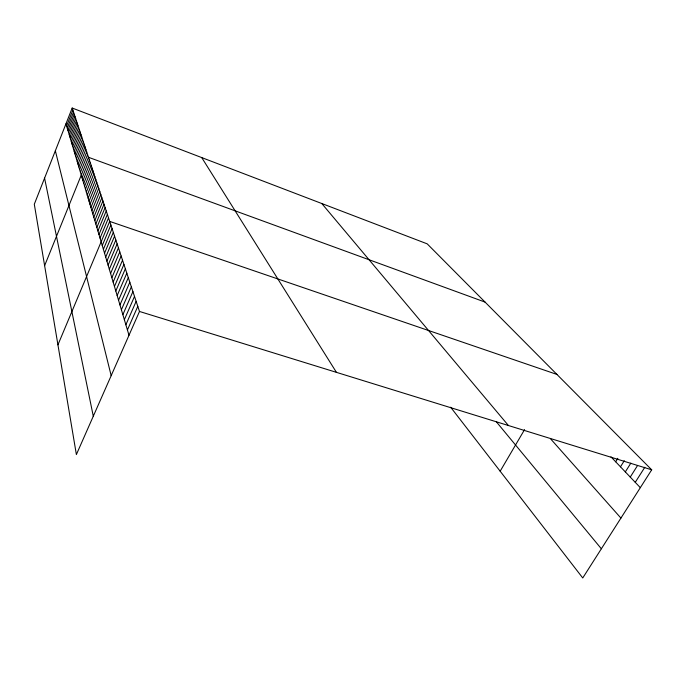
<?xml version="1.0" encoding="UTF-8"?>
<svg xmlns="http://www.w3.org/2000/svg" width="686" height="686" viewBox="0 0 686 686"><rect width="100%" height="100%" fill="white"/><g stroke="black" fill="none" stroke-linecap="round" stroke-linejoin="round"><path stroke-width="1.03" d="M72.184 108.028L34.3 204.239L76.378 454.569L139.49 311.461L72.184 108.028L427.198 243.847L651.7 469.816L582.748 577.972L450.642 407.192M66.619 125.941L72.862 110.086M67.262 128.111L73.556 112.17M67.914 130.306L74.251 114.27M68.583 132.527L74.954 116.406M69.252 134.782L75.674 118.567M69.929 137.063L76.395 120.753M70.615 139.369L77.132 122.974M71.318 141.71L77.87 125.212M72.021 144.077L78.624 127.493M72.733 146.478L79.387 129.791M73.462 148.913L80.159 132.132M74.199 151.374L80.939 134.49M74.937 153.87L81.737 136.891M75.692 156.399L82.534 139.318M76.455 158.963L83.349 141.779M77.235 161.562L84.181 144.274M78.015 164.203L85.013 146.804M78.813 166.87L85.861 149.368M79.619 169.579L86.728 151.975M80.442 172.323L87.594 154.607M44.624 265.662L88.477 157.283L485.079 302.106M82.088 177.846L89.352 159.915M82.912 180.624L90.235 162.582M83.752 183.445L91.127 165.292M84.601 186.3L92.035 168.036M85.467 189.199L92.962 170.823M86.342 192.131L93.896 173.644M87.233 195.116L94.84 176.508M88.134 198.134L95.8 179.406M89.043 201.204L96.777 182.356M89.969 204.317L97.764 185.349M90.912 207.472L98.767 188.384M91.864 210.671L99.787 191.463M92.833 213.929L100.825 194.592M93.819 217.23L101.871 197.765M94.822 220.575L102.943 200.989M95.834 223.979L104.023 204.265M96.863 227.435L105.121 207.584M97.909 230.942L106.236 210.962M98.973 234.509L107.376 214.392M100.045 238.128L108.525 217.874M57.933 344.844L109.7 221.406L556.938 374.436M102.257 245.545L110.883 225.008M103.389 249.335L112.092 228.661M104.538 253.194L113.327 232.374M105.713 257.121L114.571 236.147M106.896 261.109L115.848 239.989M108.105 265.156L117.135 243.89M109.331 269.281L118.446 247.86M110.583 273.474L119.784 251.899M111.852 277.736L121.148 256.007M113.147 282.075L122.528 260.183M114.459 286.491L123.934 264.436M115.797 290.975L125.367 268.766M117.16 295.555L126.824 273.174M118.549 300.202L128.308 277.65M119.956 304.936L129.817 282.22M121.396 309.763L131.352 286.868M122.863 314.677L132.921 291.601M124.355 319.676L134.516 296.429M125.872 324.77L136.145 301.343M127.416 329.966L137.8 306.35M500.163 471.213L524.576 429.599M615.685 461.789L617.846 458.325M620.47 466.814L624.294 460.709M625.323 471.908L630.837 463.144M630.254 477.079L637.491 465.614M635.253 482.327L644.823 467.252M139.49 311.461L651.7 469.816M610.969 456.842L640.33 487.66M550.652 438.903L620.924 518.084M321.794 203.528L508.429 425.526M496.415 421.881L601.356 548.783M201.727 157.583L336.44 372.352M65.976 123.797L128.994 335.257M55.352 150.783L111.175 375.671M44.581 178.128L93.287 416.231"/></g></svg>
